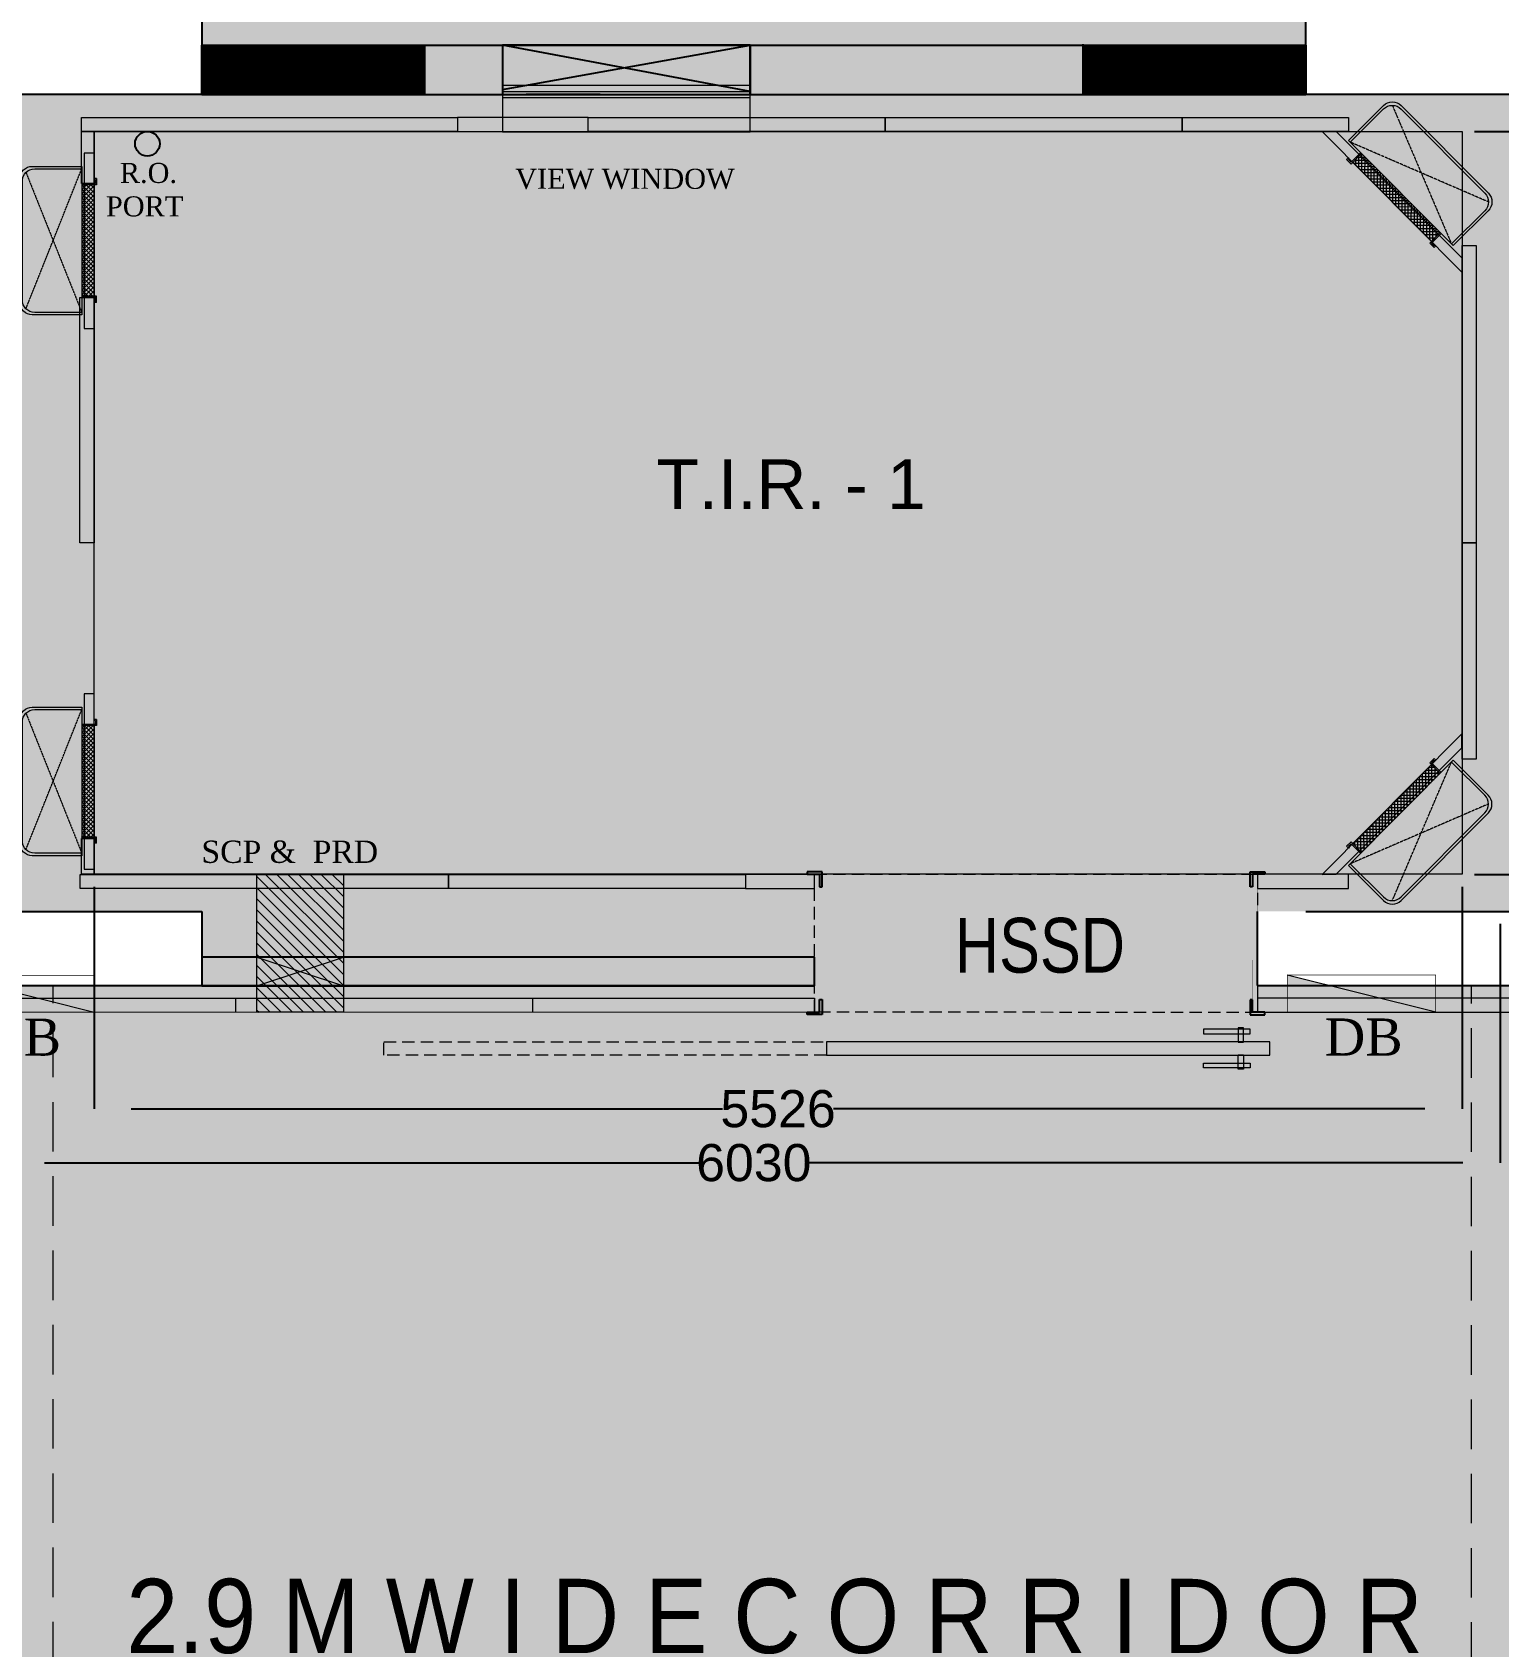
# Model space of a CAD drawing. Extents: x 11034434 to 11724204, y -4674497 to -3911811.
# Drawn here: x 11655669 to 11661593, y -4550233 to -4543712 of the extents above; entities that cross this region are included whole.
import ezdxf

# ---------------------------------------------------------------- set-up
doc = ezdxf.new("R2010")
doc.units = 0
doc.header["$MEASUREMENT"] = 0
doc.header["$PDMODE"] = 35
for name, pattern in [('CENTER', [0]), ('DASHED', [0.75, 0.5, -0.25]), ('DASHED2', [0.375, 0.25, -0.125]), ('HIDDEN', [0.375, 0.25, -0.125])]:
    doc.linetypes.add(name, pattern=pattern)
doc.layers.get('0').update_dxf_attribs({"color": 251, "linetype": 'CONTINUOUS'})
doc.layers.get('Defpoints').update_dxf_attribs({"color": 251, "linetype": 'CONTINUOUS'})
for name, color, linetype in [('BEAM', 251, 'CONTINUOUS'), ('BLOCK', 251, 'CONTINUOUS'), ('HATCH', 251, 'CONTINUOUS'), ('HS', 251, 'CONTINUOUS'), ('OT WALL', 252, 'CONTINUOUS'), ('OT WRITING BOARD', 7, 'CONTINUOUS'), ('PRD', 251, 'CONTINUOUS'), ('RD', 3, 'CONTINUOUS'), ('SECTION', 251, 'CONTINUOUS')]:
    doc.layers.add(name, color=color, linetype=linetype)
for name, color, linetype, lineweight in [('MEDI O2', 3, 'CONTINUOUS', 25), ('OT TEXT', 251, 'CONTINUOUS', 5), ('VENT', 251, 'DASHED', 0), ('WALL PANEL', 7, 'CONTINUOUS', 15)]:
    doc.layers.add(name, color=color, linetype=linetype, lineweight=lineweight)
doc.styles.add('0_RM-NM', font='arial.ttf')
doc.styles.add('Arial_3', font='arial.ttf', dxfattribs={"width": 0.8, "height": 245.883234})
doc.styles.get("Standard").update_dxf_attribs({"font": 'arial.ttf'})
doc.dimstyles.new('Scale 50', dxfattribs={"dimscale": 0, "dimtxt": 150, "dimasz": 150, "dimexe": 0, "dimexo": 50, "dimgap": 0, "dimtad": 0, "dimtoh": 1, "dimdec": 0, "dimzin": 0, "dimdsep": 46, "dimtxsty": '0_RM-NM', "dimcen": 0, "dimdle": 100, "dimclrd": 204, "dimclre": 212, "dimclrt": 224, "dimadec": 0, "dimazin": 0, "dimtfac": 1, "dimtdec": 0, "dimtofl": 0, "dimtmove": 1, "dimatfit": 3, "dimfxl": 1, "dimtolj": 1, "dimtzin": 0, "dimlwe": -1, "dimarcsym": 0})

# ---------------------------------------------------------------- blocks, each defined once
blk = doc.blocks.new('A$C4C3A21FC')
at = {"color": 177, "ltscale": 15, "true_color": 0x293189}
for p, q in [((0, 0), (0, 60)), ((0, 60), (60, 60)), ((60, 50), (10, 50)), ((10, 50), (10, 0)), ((60, 60), (60, 50)), ((10, 0), (0, 0))]:
    blk.add_line(p, q, dxfattribs=at)
blk = doc.blocks.new('A$C067107AD')
at = {"color": 21, "linetype": 'DASHED', "lineweight": 20, "ltscale": 100}
blk.add_lwpolyline([(-1790.9, -53.8), (-1790.9, 0), (-3579.8, 0), (-3579.8, -53.8)], close=True, dxfattribs=at)
at = {"color": 14, "lineweight": 20}
blk.add_lwpolyline([(0, -53.8), (-1790.9, -53.8), (-1790.9, 0), (0, 0), (0, -53.8)], dxfattribs=at)
for points in [[(-79.4, 50.9), (-267.4, 50.9), (-267.4, 32.2), (-79.4, 32.2)], [(-106.1, 56.2), (-127.4, 56.2), (-127.4, -1.1), (-106.1, -1.1)], [(-106.1, -109.9), (-127.4, -109.9), (-127.4, -52.7), (-106.1, -52.7)], [(-79.4, -104.6), (-267.4, -104.6), (-267.4, -86), (-79.4, -86)]]:
    blk.add_lwpolyline(points, close=True, dxfattribs=at)
blk = doc.blocks.new('A$C746E60D0')
at = {"lineweight": 15, "ltscale": 200}
h = blk.add_hatch(dxfattribs=at)
h.set_pattern_fill('ANSI37', color=251, scale=100, angle=540, style=0)
h.set_pattern_definition([(225, (40761.635, 430672.29), (8.83883476, -8.83883476), []), (315, (40761.635, 430672.29), (8.83883476, 8.83883476), [])])
h.paths.add_polyline_path([(0, 225.2), (-50, 225.2), (-50, -224.8), (0, -224.8)])
at = {"layer": 'RD', "color": 123, "lineweight": 15}
for p, q in [((-50, -299.6), (-50, 300.1)), ((5, 230.2), (-50, 230.2)), ((10, 225.2), (-50, 225.2)), ((10, 250.2), (0, 250.2)), ((0, 245.2), (0, 250.2)), ((5, 245.2), (0, 245.2)), ((0, -225.2), (0, 225.2)), ((5, 245.2), (5, 230.2)), ((10, 250.2), (10, 225.2)), ((10, -225.2), (-50, -225.2)), ((5, -230.2), (-50, -230.2)), ((5, -245.2), (0, -245.2)), ((0, -250.2), (0, -245.2)), ((10, -250.2), (0, -250.2)), ((5, -245.2), (5, -230.2)), ((10, -250.2), (10, -225.2))]:
    blk.add_line(p, q, dxfattribs=at)
for points in [[(-50, 300.1), (-250, 300.1, 0.414214), (-300, 250.1), (-300, -249.6, 0.414214), (-250, -299.6), (-50, -299.6)], [(-50, 290.1), (-240, 290.1, 0.414214), (-290, 240.1), (-290, -239.6, 0.414214), (-240, -289.6), (-50, -289.6)]]:
    blk.add_lwpolyline(points, format="xyb", dxfattribs=at)
at = {"layer": 'VENT', "linetype": 'DASHED2', "lineweight": 15}
for p, q in [((-275.4, -275), (-50, 290.1)), ((-275.4, 275.4), (-50, -289.6))]:
    blk.add_line(p, q, dxfattribs=at)
blk = doc.blocks.new('A$C42650223')
at = {"layer": 'WALL PANEL', "color": 150, "lineweight": 15}
blk.add_lwpolyline([(282.8, 226.2), (282.8, 282.8), (-282.8, -282.8), (-226.2, -282.8), (282.8, 226.2)], dxfattribs=at)
at = {"layer": 'OT WALL', "xscale": 0.9998750156232056, "yscale": 0.9998750156232056, "zscale": 0.9998750156232056, "rotation": 134.9999999999999}
blk.add_blockref('A$C746E60D0', (0, 0), dxfattribs=at)
blk = doc.blocks.new('A$C3EFD70D2')
at = {"layer": 'WALL PANEL', "color": 150, "lineweight": 15}
blk.add_lwpolyline([(-354.3, 0), (354.3, 0), (354.3, 40), (-354.3, 40)], close=True, dxfattribs=at)
at = {"layer": 'OT WALL', "xscale": -1.000266620452229, "yscale": 1.000266620452229, "zscale": 1.000266620452229, "rotation": 90.00000000008568}
blk.add_blockref('A$C746E60D0', (0.8, 0), dxfattribs=at)
blk = doc.blocks.new('*D370')
at = {"color": 212, "ltscale": 500, "transparency": 16777216}
for p, q in [((11655919, -4547163), (11655919, -4548060.6)), ((11661445.1, -4547163), (11661445.1, -4548060.6))]:
    blk.add_line(p, q, dxfattribs=at)
at = {"color": 204, "lineweight": -2, "ltscale": 500, "transparency": 16777216}
for p, q in [((11656069, -4548060.6), (11658458.1, -4548060.6)), ((11661295.1, -4548060.6), (11658906, -4548060.6))]:
    blk.add_line(p, q, dxfattribs=at)
at = {"color": 204, "ltscale": 500, "transparency": 16777216}
for points in [[(11656069, -4548035.6), (11656069, -4548085.6), (11655919, -4548060.6)], [(11661295.1, -4548035.6), (11661295.1, -4548085.6), (11661445.1, -4548060.6)]]:
    blk.add_solid(points, dxfattribs=at)
at = {"layer": 'Defpoints', "color": 0, "ltscale": 500, "transparency": 16777216}
for p in [(11655919, -4547113), (11661445.1, -4547113), (11661445.1, -4548060.6)]:
    blk.add_point(p, dxfattribs=at)
at = {"color": 224, "ltscale": 500, "transparency": 16777216, "insert": (11658682, -4548060.6), "char_height": 150, "attachment_point": 5, "style": '0_RM-NM'}
blk.add_mtext('\\A1;5526', dxfattribs=at)
blk = doc.blocks.new('*D371')
at = {"color": 212, "ltscale": 500, "transparency": 16777216}
for p, q in [((11655569, -4547313), (11655569, -4548278.6)), ((11661599, -4547313), (11661599, -4548278.6))]:
    blk.add_line(p, q, dxfattribs=at)
at = {"color": 204, "lineweight": -2, "ltscale": 500, "transparency": 16777216}
for p, q in [((11655719, -4548278.6), (11658359.9, -4548278.6)), ((11661449, -4548278.6), (11658808.1, -4548278.6))]:
    blk.add_line(p, q, dxfattribs=at)
at = {"color": 204, "ltscale": 500, "transparency": 16777216}
for points in [[(11655719, -4548253.6), (11655719, -4548303.6), (11655569, -4548278.6)], [(11661449, -4548253.6), (11661449, -4548303.6), (11661599, -4548278.6)]]:
    blk.add_solid(points, dxfattribs=at)
at = {"layer": 'Defpoints', "color": 0, "ltscale": 500, "transparency": 16777216}
for p in [(11655569, -4547263), (11661599, -4547263), (11661599, -4548278.6)]:
    blk.add_point(p, dxfattribs=at)
at = {"color": 224, "ltscale": 500, "transparency": 16777216, "insert": (11658584, -4548278.6), "char_height": 150, "attachment_point": 5, "style": '0_RM-NM'}
blk.add_mtext('\\A1;6030', dxfattribs=at)
blk = doc.blocks.new('*D372')
at = {"color": 212, "ltscale": 500, "transparency": 16777216}
for p, q in [((11661495.1, -4544113), (11661889.5, -4544113)), ((11661495.1, -4547113.1), (11661889.5, -4547113.1))]:
    blk.add_line(p, q, dxfattribs=at)
at = {"color": 204, "lineweight": -2, "ltscale": 500, "transparency": 16777216}
for p, q in [((11661889.5, -4544263), (11661889.5, -4545389.4)), ((11661889.5, -4546963.1), (11661889.5, -4545836.7))]:
    blk.add_line(p, q, dxfattribs=at)
at = {"color": 204, "ltscale": 500, "transparency": 16777216}
for points in [[(11661864.5, -4544263), (11661914.5, -4544263), (11661889.5, -4544113)], [(11661864.5, -4546963.1), (11661914.5, -4546963.1), (11661889.5, -4547113.1)]]:
    blk.add_solid(points, dxfattribs=at)
at = {"layer": 'Defpoints', "color": 0, "ltscale": 500, "transparency": 16777216}
for p in [(11661445.1, -4544113), (11661445.1, -4547113.1), (11661889.5, -4547113.1)]:
    blk.add_point(p, dxfattribs=at)
at = {"color": 224, "ltscale": 500, "transparency": 16777216, "insert": (11661889.5, -4545613), "char_height": 150, "attachment_point": 5, "rotation": 90, "style": '0_RM-NM'}
blk.add_mtext('\\A1;3000', dxfattribs=at)
blk = doc.blocks.new('A$C2EC22F09')
at = {"lineweight": 15, "ltscale": 5}
h = blk.add_hatch(color=251, dxfattribs=at)
h.dxf.hatch_style = 1
h.paths.add_polyline_path([(150, 300), (0, 300), (0, -300)])
at = {"color": 7, "lineweight": 15, "ltscale": 5}
blk.add_line((0, -300), (150, 300), dxfattribs=at)
at = {"color": 7, "lineweight": 15, "ltscale": 5, "const_width": 2.42}
blk.add_lwpolyline([(0, -300), (0, 300), (150, 300), (150, -300), (0, -300)], dxfattribs=at)
at = {"layer": 'OT TEXT', "color": 117, "lineweight": 5, "insert": (-100.4, -9), "char_height": 150, "attachment_point": 5, "rotation": 270}
blk.add_mtext('{\\fTimes New Roman|b0|i0|c0|p18;\\C5;DB}', dxfattribs=at)

msp = doc.modelspace()

# ---------------------------------------------------------------- hatches: boundary and pattern name
at = {"lineweight": 15, "ltscale": 10}
h = msp.add_hatch(dxfattribs=at)
h.set_pattern_fill('ANSI31', color=1, scale=10.000353, angle=270)
h.set_pattern_definition([(315, (11966236.767, -5036978.484), (22.451432, 22.451432), [])])
h.paths.add_polyline_path([(11656575.8, -4547113.3), (11656925.8, -4547113.3), (11656925.8, -4547670.4), (11656575.8, -4547670.4)])
at = {"ltscale": 500}
h = msp.add_hatch(color=256, dxfattribs=at)
h.paths.add_polyline_path([(11656575.8, -4547563), (11656575.8, -4547448), (11656354, -4547448), (11656354, -4547563)])
h.paths.add_polyline_path([(11656925.8, -4547448), (11656925.8, -4547563), (11658829.2, -4547562.7), (11658829.2, -4547447.7)])
at = {"layer": 'HATCH', "ltscale": 500}
h = msp.add_hatch(color=251, dxfattribs=at)
h.dxf.hatch_style = 1
h.paths.add_polyline_path([(11633364, -4566323), (11633664, -4566323), (11633664, -4567223), (11633364, -4567223)])
h.paths.add_polyline_path([(11676774, -4570188), (11677674, -4570188), (11677674, -4570488), (11676774, -4570488)])
h.paths.add_polyline_path([(11651189, -4576253), (11651489, -4576253), (11651489, -4577153), (11651189, -4577153)])
h.paths.add_polyline_path([(11673574, -4576253), (11674174, -4576253), (11674174, -4576553), (11673574, -4576553)])
h.paths.add_polyline_path([(11629934, -4558133), (11630684, -4558133), (11630684, -4558433), (11629934, -4558433)])
h.paths.add_polyline_path([(11629934, -4561663), (11630834, -4561663), (11630834, -4561963), (11629934, -4561963)])
h.paths.add_polyline_path([(11666915.7, -4576153), (11667744, -4576153), (11667744, -4576453), (11666915.7, -4576453)])
h.paths.add_polyline_path([(11643159, -4575553), (11643459, -4575553), (11643459, -4576453), (11643159, -4576453)])
h.paths.add_polyline_path([(11636989, -4575703), (11637289, -4575703), (11637289, -4576453), (11636989, -4576453)])
h.paths.add_polyline_path([(11636664, -4576478), (11636964, -4576478), (11636964, -4577228), (11636664, -4577228)])
h.paths.add_polyline_path([(11629934, -4547263), (11630684, -4547263), (11630684, -4547563), (11629934, -4547563)])
h.paths.add_polyline_path([(11676774, -4547263), (11677674, -4547263), (11677674, -4547563), (11676774, -4547563)])
h.paths.add_polyline_path([(11629834, -4566323), (11630134, -4566323), (11630134, -4567223), (11629834, -4567223)])
h.paths.add_polyline_path([(11636664, -4575703), (11636964, -4575703), (11636964, -4576453), (11636664, -4576453)])
h.paths.add_polyline_path([(11676674, -4533533), (11676974, -4533533), (11676974, -4532554.7), (11676674, -4532554.7)])
h.paths.add_polyline_path([(11629934, -4554533), (11630684, -4554533), (11630684, -4554833), (11629934, -4554833)])
h.paths.add_polyline_path([(11658389, -4576253), (11658689, -4576253), (11658689, -4577153), (11658389, -4577153)])
h.paths.add_polyline_path([(11676774, -4527303), (11677674, -4527303), (11677674, -4527603), (11676774, -4527603)])
h.paths.add_polyline_path([(11676774, -4543663), (11677674, -4543663), (11677674, -4543963), (11676774, -4543963)])
h.paths.add_polyline_path([(11629934, -4550933), (11630684, -4550933), (11630684, -4551233), (11629934, -4551233)])
h.paths.add_polyline_path([(11661989, -4570223), (11662289, -4570223), (11662289, -4571123), (11661989, -4571123)])
h.paths.add_polyline_path([(11676774, -4550933), (11677674, -4550933), (11677674, -4551233), (11676774, -4551233)])
h.paths.add_polyline_path([(11634979, -4536533), (11635279, -4536533), (11635279, -4537133), (11634979, -4537133)])
h.paths.add_polyline_path([(11629934, -4536533), (11630834, -4536533), (11630834, -4536833), (11629934, -4536833)])
h.paths.add_polyline_path([(11676774, -4536533), (11677574, -4536533), (11677574, -4536833), (11676774, -4536833)])
h.paths.add_polyline_path([(11673574, -4565263), (11674272.9, -4565263), (11674272.9, -4565563), (11673574, -4565563)])
h.paths.add_polyline_path([(11670744, -4576153), (11671572.3, -4576153), (11671572.3, -4576453), (11670744, -4576453)])
h.paths.add_polyline_path([(11676774, -4558133), (11677674, -4558133), (11677674, -4558433), (11676774, -4558433)])
h.paths.add_polyline_path([(11634979, -4532933), (11635279, -4532933), (11635279, -4533533), (11634979, -4533533)])
h.paths.add_polyline_path([(11635304, -4532933), (11635604, -4532933), (11635604, -4533533), (11635304, -4533533)])
h.paths.add_polyline_path([(11631314, -4532633), (11631614, -4532633), (11631614, -4533533), (11631314, -4533533)])
h.paths.add_polyline_path([(11676774, -4576153), (11677674, -4576153), (11677674, -4576453), (11676774, -4576453)])
h.paths.add_polyline_path([(11649424, -4525003), (11649724, -4525003), (11649724, -4525903), (11649424, -4525903)])
h.paths.add_polyline_path([(11655454, -4525003), (11655754, -4525003), (11655754, -4525903), (11655454, -4525903)])
h.paths.add_polyline_path([(11633364, -4575703), (11633664, -4575703), (11633664, -4576453), (11633364, -4576453)])
h.paths.add_polyline_path([(11635304, -4536533), (11635604, -4536533), (11635604, -4537133), (11635304, -4537133)])
h.paths.add_polyline_path([(11646124, -4525003), (11646424, -4525003), (11646424, -4525903), (11646124, -4525903)])
h.paths.add_polyline_path([(11631314, -4526753), (11631614, -4526753), (11631614, -4527503), (11631314, -4527503)])
h.paths.add_polyline_path([(11634979, -4540133), (11635279, -4540133), (11635279, -4540733), (11634979, -4540733)])
h.paths.add_polyline_path([(11635304, -4540733), (11635604, -4540733), (11635604, -4540133), (11635304, -4540133)])
h.paths.add_polyline_path([(11633364, -4561213), (11633664, -4561213), (11633664, -4561963), (11633364, -4561963)])
h.paths.add_polyline_path([(11634979, -4526753), (11635279, -4526753), (11635279, -4527503), (11634979, -4527503)])
h.paths.add_polyline_path([(11632914, -4576478), (11633664, -4576478), (11633664, -4576778), (11632914, -4576778)])
h.paths.add_polyline_path([(11661989, -4576253), (11662289, -4576253), (11662289, -4577153), (11661989, -4577153)])
h.paths.add_polyline_path([(11633364, -4570223), (11633664, -4570223), (11633664, -4570973), (11633364, -4570973)])
h.paths.add_polyline_path([(11654789, -4576253), (11655089, -4576253), (11655089, -4577153), (11654789, -4577153)])
h.paths.add_polyline_path([(11676774, -4540133), (11677674, -4540133), (11677674, -4540433), (11676774, -4540433)])
h.paths.add_polyline_path([(11629934, -4543663), (11630684, -4543663), (11630684, -4543963), (11629934, -4543963)])
h.paths.add_polyline_path([(11670744, -4576478), (11671344, -4576478), (11671344, -4576778), (11670744, -4576778)])
h.paths.add_polyline_path([(11629659, -4576478), (11630409, -4576478), (11630409, -4576778), (11629659, -4576778)])
h.paths.add_polyline_path([(11667144, -4576478), (11667744, -4576478), (11667744, -4576778), (11667144, -4576778)])
h.paths.add_polyline_path([(11630834, -4540133), (11629934, -4540133), (11629934, -4540433), (11630834, -4540433)])
h.paths.add_polyline_path([(11643159, -4570223), (11643459, -4570223), (11643459, -4571123), (11643159, -4571123)])
h.paths.add_polyline_path([(11647589, -4576253), (11647889, -4576253), (11647889, -4577153), (11647589, -4577153)])
h.paths.add_polyline_path([(11667444, -4570223), (11667744, -4570223), (11667744, -4571123), (11667444, -4571123)])
h.paths.add_polyline_path([(11676774, -4561663), (11677674, -4561663), (11677674, -4561963), (11676774, -4561963)])
h.paths.add_polyline_path([(11676774, -4566923), (11677752.3, -4566923), (11677752.3, -4567223), (11676774, -4567223)])
h.paths.add_polyline_path([(11637734, -4526603), (11638034, -4526603), (11638034, -4527503), (11637734, -4527503)])
edge = h.paths.add_edge_path()
edge.add_line((11658239, -4526603), (11658239, -4527503))
edge.add_line((11670744, -4567223), (11671722.3, -4567223))
edge.add_line((11636664, -4561213), (11636664, -4561963))
edge.add_line((11658539, -4533533), (11658539, -4532633))
edge.add_line((11636964, -4570973), (11636964, -4570223))
edge.add_line((11636989, -4570223), (11636989, -4570973))
h.paths.add_polyline_path([(11655454, -4566923), (11656354, -4566923), (11656354, -4567223), (11655454, -4567223)], flags=17)
h.paths.add_polyline_path([(11640094, -4566323), (11640394, -4566323), (11640394, -4567223), (11640094, -4567223)], flags=17)
h.paths.add_polyline_path([(11636989, -4566473), (11637289, -4566473), (11637289, -4567223), (11636989, -4567223)], flags=17)
h.paths.add_polyline_path([(11636989, -4570223), (11637289, -4570223), (11637289, -4570973), (11636989, -4570973)], flags=17)
h.paths.add_polyline_path([(11645445.7, -4566923), (11646424, -4566923), (11646424, -4567223), (11645445.7, -4567223)], flags=17)
h.paths.add_polyline_path([(11647249.9, -4570223), (11648228.1, -4570223), (11648228.1, -4570523), (11647249.9, -4570523)], flags=17)
h.paths.add_polyline_path([(11660814, -4566923), (11661714, -4566923), (11661714, -4567223), (11660814, -4567223)], flags=17)
h.paths.add_polyline_path([(11649424, -4566923), (11650402.3, -4566923), (11650402.3, -4567223), (11649424, -4567223)], flags=17)
h.paths.add_polyline_path([(11666844, -4566923), (11667744, -4566923), (11667744, -4567223), (11666844, -4567223)], flags=17)
h.paths.add_polyline_path([(11636664, -4566473), (11636964, -4566473), (11636964, -4567223), (11636664, -4567223)], flags=17)
h.paths.add_polyline_path([(11636664, -4570223), (11636964, -4570223), (11636964, -4570973), (11636664, -4570973)], flags=17)
h.paths.add_polyline_path([(11660814, -4540133), (11661714, -4540133), (11661714, -4540433), (11660814, -4540433)], flags=17)
h.paths.add_polyline_path([(11655454, -4532933), (11655754, -4532933), (11655754, -4533533), (11655454, -4533533)], flags=16)
h.paths.add_polyline_path([(11655454, -4547263), (11656354, -4547263), (11656354, -4547563), (11655454, -4547563)], flags=17)
h.paths.add_polyline_path([(11652224, -4531073), (11652824, -4531073), (11652824, -4531373), (11652224, -4531373)], flags=17)
h.paths.add_polyline_path([(11652224, -4533233), (11652824, -4533233), (11652824, -4533533), (11652224, -4533533)], flags=16)
h.paths.add_polyline_path([(11660814, -4561663), (11661714, -4561663), (11661714, -4561963), (11660814, -4561963)], flags=17)
h.paths.add_polyline_path([(11636664, -4561213), (11636964, -4561213), (11636964, -4561963), (11636664, -4561963)], flags=17)
h.paths.add_polyline_path([(11646424, -4551233), (11645524, -4551233), (11645524, -4550933), (11646424, -4550933)], flags=17)
h.paths.add_polyline_path([(11639494, -4558133), (11640394, -4558133), (11640394, -4558433), (11639494, -4558433)], flags=17)
h.paths.add_polyline_path([(11646124, -4561363), (11646424, -4561363), (11646424, -4562263), (11646124, -4562263)], flags=17)
h.paths.add_polyline_path([(11639494, -4561663), (11640394, -4561663), (11640394, -4561963), (11639494, -4561963)], flags=17)
h.paths.add_polyline_path([(11655454, -4558133), (11656354, -4558133), (11656354, -4558433), (11655454, -4558433)], flags=17)
h.paths.add_polyline_path([(11636989, -4561213), (11637289, -4561213), (11637289, -4561963), (11636989, -4561963)], flags=17)
h.paths.add_polyline_path([(11639494, -4554533), (11640394, -4554533), (11640394, -4554833), (11639494, -4554833)], flags=17)
h.paths.add_polyline_path([(11660814, -4543663), (11661714, -4543663), (11661714, -4543963), (11660814, -4543963)], flags=17)
h.paths.add_polyline_path([(11660814, -4554533), (11661714, -4554533), (11661714, -4554833), (11660814, -4554833)], flags=17)
h.paths.add_polyline_path([(11660814, -4550933), (11661714, -4550933), (11661714, -4551233), (11660814, -4551233)], flags=17)
h.paths.add_polyline_path([(11664314, -4565263), (11664914, -4565263), (11664914, -4565563), (11664314, -4565563)], flags=17)
h.paths.add_polyline_path([(11670744, -4547263), (11671644, -4547263), (11671644, -4547563), (11670744, -4547563)], flags=17)
h.paths.add_polyline_path([(11666844, -4547263), (11667744, -4547263), (11667744, -4547563), (11666844, -4547563)], flags=17)
h.paths.add_polyline_path([(11649424, -4554233), (11649724, -4554233), (11649724, -4555133), (11649424, -4555133)], flags=17)
h.paths.add_polyline_path([(11655454, -4554533), (11656354, -4554533), (11656354, -4554833), (11655454, -4554833)], flags=17)
h.paths.add_polyline_path([(11670744, -4566923), (11671722.3, -4566923), (11671722.3, -4567223), (11670744, -4567223)], flags=17)
h.paths.add_polyline_path([(11646124, -4554233), (11646424, -4554233), (11646424, -4555133), (11646124, -4555133)], flags=17)
h.paths.add_polyline_path([(11667444, -4554233), (11667744, -4554233), (11667744, -4555133), (11667444, -4555133)], flags=17)
h.paths.add_polyline_path([(11649424, -4547263), (11650324, -4547263), (11650324, -4547563), (11649424, -4547563)], flags=17)
h.paths.add_polyline_path([(11662541.5, -4533233), (11663441.5, -4533233), (11663441.5, -4533533), (11662541.5, -4533533)], flags=17)
h.paths.add_polyline_path([(11666844, -4533233), (11667744, -4533233), (11667744, -4533533), (11666844, -4533533)], flags=17)
h.paths.add_polyline_path([(11670744, -4533233), (11671644, -4533233), (11671644, -4533533), (11670744, -4533533)], flags=17)
h.paths.add_polyline_path([(11655454, -4550933), (11656354, -4550933), (11656354, -4551233), (11655454, -4551233)], flags=17)
h.paths.add_polyline_path([(11649424, -4550933), (11650324, -4550933), (11650324, -4551233), (11649424, -4551233)], flags=17)
h.paths.add_polyline_path([(11642994, -4565263), (11643594, -4565263), (11643594, -4565563), (11642994, -4565563)], flags=17)
h.paths.add_polyline_path([(11655454, -4540133), (11656354, -4540133), (11656354, -4540433), (11655454, -4540433)], flags=17)
h.paths.add_polyline_path([(11639494, -4550933), (11640394, -4550933), (11640394, -4551233), (11639494, -4551233)], flags=17)
h.paths.add_polyline_path([(11670744, -4550933), (11671644, -4550933), (11671644, -4551233), (11670744, -4551233)], flags=17)
h.paths.add_polyline_path([(11666844, -4550933), (11667744, -4550933), (11667744, -4551233), (11666844, -4551233)], flags=17)
h.paths.add_polyline_path([(11670744, -4554233), (11671044, -4554233), (11671044, -4555133), (11670744, -4555133)], flags=17)
h.paths.add_polyline_path([(11649424, -4557833), (11649724, -4557833), (11649724, -4558733), (11649424, -4558733)], flags=17)
h.paths.add_polyline_path([(11670744, -4561363), (11671044, -4561363), (11671044, -4562263), (11670744, -4562263)], flags=17)
h.paths.add_polyline_path([(11655454, -4543663), (11656354, -4543663), (11656354, -4543963), (11655454, -4543963)], flags=17)
h.paths.add_polyline_path([(11667444, -4543363), (11667744, -4543363), (11667744, -4544263), (11667444, -4544263)], flags=17)
h.paths.add_polyline_path([(11670744, -4543363), (11671044, -4543363), (11671044, -4544263), (11670744, -4544263)], flags=17)
h.paths.add_polyline_path([(11645524, -4547263), (11646424, -4547263), (11646424, -4547563), (11645524, -4547563)], flags=17)
h.paths.add_polyline_path([(11660618.7, -4547262.8), (11661714, -4547263), (11661714, -4547563), (11660618.7, -4547562.8)], flags=17)
h.paths.add_polyline_path([(11639494, -4547263), (11640394, -4547263), (11640394, -4547563), (11639494, -4547563)], flags=17)
h.paths.add_polyline_path([(11654449.9, -4570223), (11655428.1, -4570223), (11655428.1, -4570523), (11654449.9, -4570523)], flags=17)
h.paths.add_polyline_path([(11646124, -4557833), (11646424, -4557833), (11646424, -4558733), (11646124, -4558733)], flags=17)
h.paths.add_polyline_path([(11641979, -4527503), (11642279, -4527503), (11642279, -4526703), (11641979, -4526703)], flags=17)
h.paths.add_polyline_path([(11670744, -4539833), (11671044, -4539833), (11671044, -4540733), (11670744, -4540733)], flags=17)
h.paths.add_polyline_path([(11646124, -4530473), (11646424, -4530473), (11646424, -4531373), (11646124, -4531373)], flags=17)
h.paths.add_polyline_path([(11660814, -4536533), (11661714, -4536533), (11661714, -4536833), (11660814, -4536833)], flags=17)
h.paths.add_polyline_path([(11655454, -4530473), (11655754, -4530473), (11655754, -4531373), (11655454, -4531373)], flags=17)
h.paths.add_polyline_path([(11641979, -4532633), (11642279, -4532633), (11642279, -4533533), (11641979, -4533533)], flags=17)
h.paths.add_polyline_path([(11658239, -4532633), (11658539, -4532633), (11658539, -4533533), (11658239, -4533533)], flags=16)
h.paths.add_polyline_path([(11639494, -4536533), (11640394, -4536533), (11640394, -4536833), (11639494, -4536833)], flags=17)
h.paths.add_polyline_path([(11649424, -4536533), (11650069, -4536533), (11650069, -4536833), (11649424, -4536833)], flags=17)
h.paths.add_polyline_path([(11637734, -4532633), (11638034, -4532633), (11638034, -4533533), (11637734, -4533533)], flags=17)
h.paths.add_polyline_path([(11667444, -4526603), (11667744, -4526603), (11667744, -4527503), (11667444, -4527503)], flags=17)
h.paths.add_polyline_path([(11646124, -4532633), (11646424, -4532633), (11646424, -4533533), (11646124, -4533533)], flags=17)
h.paths.add_polyline_path([(11662841.5, -4526603), (11663141.5, -4526603), (11663141.5, -4527503), (11662841.5, -4527503)], flags=17)
h.paths.add_polyline_path([(11670744, -4536533), (11671644, -4536533), (11671644, -4536833), (11670744, -4536833)], flags=17)
h.paths.add_polyline_path([(11646124, -4543363), (11646424, -4543363), (11646424, -4544263), (11646124, -4544263)], flags=17)
h.paths.add_polyline_path([(11639494, -4540133), (11640394, -4540133), (11640394, -4540433), (11639494, -4540433)], flags=17)
h.paths.add_polyline_path([(11658239, -4526603), (11658539, -4526603), (11658539, -4527503), (11658239, -4527503)], flags=17)
h.paths.add_polyline_path([(11666844, -4536533), (11667744, -4536533), (11667744, -4536833), (11666844, -4536833)], flags=17)
h.paths.add_polyline_path([(11670744, -4526603), (11671044, -4526603), (11671044, -4527503), (11670744, -4527503)], flags=17)
h.paths.add_polyline_path([(11658049.9, -4570223), (11659028.1, -4570223), (11659028.1, -4570523), (11658049.9, -4570523)], flags=17)
h.paths.add_polyline_path([(11655454, -4536533), (11656354, -4536533), (11656354, -4536833), (11655454, -4536833)], flags=17)
h.paths.add_polyline_path([(11655454, -4561663), (11656354, -4561663), (11656354, -4561963), (11655454, -4561963)], flags=17)
h.paths.add_polyline_path([(11649424, -4539833), (11649724, -4539833), (11649724, -4540733), (11649424, -4540733)], flags=17)
h.paths.add_polyline_path([(11660814, -4558133), (11661714, -4558133), (11661714, -4558433), (11660814, -4558433)], flags=17)
h.paths.add_polyline_path([(11646124, -4540733), (11646424, -4540733), (11646424, -4539835.4), (11646124, -4539835.4)], flags=17)
h.paths.add_polyline_path([(11667444, -4557833), (11667744, -4557833), (11667744, -4558733), (11667444, -4558733)], flags=17)
h.paths.add_polyline_path([(11649424, -4561363), (11649724, -4561363), (11649724, -4562263), (11649424, -4562263)], flags=17)
h.paths.add_polyline_path([(11670744, -4557833), (11671044, -4557833), (11671044, -4558733), (11670744, -4558733)], flags=17)
h.paths.add_polyline_path([(11645445.7, -4536533), (11646424, -4536533), (11646424, -4536833), (11645445.7, -4536833)], flags=17)
h.paths.add_polyline_path([(11667444, -4561363), (11667744, -4561363), (11667744, -4562263), (11667444, -4562263)], flags=17)
h.paths.add_polyline_path([(11649424, -4543363), (11649724, -4543363), (11649724, -4544263), (11649424, -4544263)], flags=17)
h.paths.add_polyline_path([(11639494, -4543663), (11640394, -4543663), (11640394, -4543963), (11639494, -4543963)], flags=17)
h.paths.add_polyline_path([(11667444, -4539833), (11667744, -4539833), (11667744, -4540733), (11667444, -4540733)], flags=17)
h.paths.add_polyline_path([(11671044, -4570280.2), (11670744, -4570280.2), (11670744, -4571201.3), (11671044, -4571201.3)])
at = {"layer": 'HS', "lineweight": 0, "ltscale": 10}
h = msp.add_hatch(dxfattribs=at)
h.set_pattern_fill('ANSI32', color=256, scale=120, angle=90)
h.set_pattern_definition([(135, (7881155.354, -15869519.25), (-31.81980515, -31.81980515), []), (135, (7881155.354, -15869498.036), (-31.81980515, -31.81980515), [])])
edge = h.paths.add_edge_path()
edge.add_line((11656354, -4543963), (11656354, -4543763))
edge.add_line((11656354, -4543763), (11657254, -4543763))
edge.add_line((11657254, -4543848), (11657254, -4543850.8))
edge.add_line((11657254, -4543850.8), (11657253.8, -4543850.8))
edge.add_line((11657253.8, -4543850.8), (11657254, -4543962.9))
edge.add_line((11657254, -4543962.9), (11657254, -4543963))
edge.add_line((11657254, -4543963), (11656354, -4543963))
at = {"layer": 'HS', "linetype": 'CENTER', "ltscale": 500, "true_color": 0x636466}
h = msp.add_hatch(dxfattribs=at)
h.set_pattern_fill('ANSI31', color=251, scale=10)
h.set_pattern_definition([(45, (11656795.3326, -4543868.0299), (-0.88388348, 0.88388348), [])])
h.paths.add_polyline_path([(11657254, -4543763), (11656354, -4543763), (11656354, -4543963), (11657254, -4543963)])
h.paths.add_polyline_path([(11660814, -4543763), (11659914, -4543763), (11659914, -4543963), (11660814, -4543963)])
at = {"layer": 'HS', "lineweight": -3, "ltscale": 500}
h = msp.add_hatch(color=256, dxfattribs=at)
h.dxf.hatch_style = 1
h.paths.add_polyline_path([(11657254, -4543963), (11657568.7, -4543963), (11657568.7, -4543763), (11657254, -4543763), (11657254, -4543963)])
h.paths.add_polyline_path([(11658729.4, -4543963), (11659014, -4543963), (11659014, -4543763), (11659014, -4543963)])
h = msp.add_hatch(color=256, dxfattribs=at)
h.dxf.hatch_style = 1
h.paths.add_polyline_path([(11659914, -4543763), (11658568.8, -4543763.1), (11658568.8, -4543963.1), (11659914, -4543963)])
at = {"layer": 'HS', "lineweight": 0, "ltscale": 10}
h = msp.add_hatch(dxfattribs=at)
h.set_pattern_fill('ANSI32', color=256, scale=120, angle=90)
h.set_pattern_definition([(135, (7884715.35, -15869519.25), (-31.81980515, -31.81980515), []), (135, (7884715.35, -15869498.036), (-31.81980515, -31.81980515), [])])
edge = h.paths.add_edge_path()
edge.add_line((11659914, -4543963), (11659914, -4543763))
edge.add_line((11659914, -4543763), (11660814, -4543763))
edge.add_line((11660814, -4543848), (11660814, -4543850.8))
edge.add_line((11660814, -4543850.8), (11660813.8, -4543850.8))
edge.add_line((11660813.8, -4543850.8), (11660814, -4543962.9))
edge.add_line((11660814, -4543962.9), (11660814, -4543963))
edge.add_line((11660814, -4543963), (11659914, -4543963))
at = {"layer": 'OT WRITING BOARD', "lineweight": 5, "ltscale": 30}
h = msp.add_hatch(color=256, dxfattribs=at)
h.dxf.hatch_style = 1
h.paths.add_polyline_path([(11656391.1, -4547208.3), (11656391, -4547108.3), (11657091, -4547108.6), (11657091.1, -4547208.6)])

# ---------------------------------------------------------------- linework, layer by layer
at = {"linetype": 'DASHED2', "lineweight": 25, "ltscale": 1500}
msp.add_line((11661425.8, -4536833), (11655684, -4543733), dxfattribs=at)
at = {"lineweight": 25, "ltscale": 500}
for p, q in [((11656354, -4543663), (11656354, -4543963)), ((11660814, -4543963), (11660814, -4543663)), ((11659914, -4543963), (11659914, -4543760)), ((11656354, -4543963), (11655454, -4543963)), ((11657963.9, -4543963.2), (11657663.9, -4543963.2)), ((11659014, -4543963), (11659914, -4543963)), ((11661714, -4543963), (11660814, -4543963)), ((11655454, -4547263), (11656354, -4547263)), ((11656354, -4547263), (11656354, -4547563)), ((11660618.7, -4547562.8), (11660618.7, -4547262.8)), ((11660814, -4547263), (11661714, -4547263)), ((11658829.2, -4547562.9), (11655153.7, -4547563)), ((11656354, -4547563), (11655454, -4547563)), ((11667514, -4547563), (11660684.2, -4547563)), ((11661714, -4547563), (11660814, -4547563))]:
    msp.add_line(p, q, dxfattribs=at)
at = {"lineweight": 25}
for p, q in [((11656354, -4543763), (11656354, -4543963)), ((11656354, -4543763), (11660814, -4543763)), ((11657254, -4543763), (11657254, -4543963)), ((11658568.8, -4543763.2), (11658568.8, -4543963.2)), ((11660814, -4543963), (11660814, -4543763)), ((11656354, -4543963), (11660814, -4543963)), ((11658829.2, -4547447.9), (11656354, -4547448)), ((11656354, -4547448), (11656354, -4547563)), ((11658829.2, -4547447.9), (11658814.5, -4547448)), ((11658829.2, -4547562.9), (11658829.2, -4547447.9)), ((11656354, -4547563), (11658829.2, -4547562.9)), ((11658829.2, -4547562.9), (11657969, -4547563)), ((11658829.2, -4547562.9), (11658814.5, -4547563)), ((11660814, -4547563), (11660621.8, -4547563))]:
    msp.add_line(p, q, dxfattribs=at)
at = {"linetype": 'CENTER', "ltscale": 500}
for points in [[(11656354, -4543763), (11657254, -4543763), (11657254, -4543963), (11656354, -4543963)], [(11656354, -4543763), (11657254, -4543763), (11657254, -4543963), (11656354, -4543963)], [(11659914, -4543763), (11660814, -4543763), (11660814, -4543963), (11659914, -4543963)]]:
    msp.add_lwpolyline(points, close=True, dxfattribs=at)
at = {"color": 114, "lineweight": 5, "ltscale": 15, "true_color": 0x139b48, "const_width": 0.18}
for points in [[(11658829.2, -4547562.4), (11658829.6, -4547112.9), (11658849.6, -4547112.9), (11658849.5, -4547670.1), (11658829.1, -4547670.1)], [(11660618.4, -4547670), (11660619, -4547112.9), (11660599, -4547112.9), (11660598.6, -4547670)], [(11660680.4, -4547563.4), (11660680.4, -4547563.4)]]:
    msp.add_lwpolyline(points, dxfattribs=at)
at = {"color": 1, "linetype": 'DASHED2', "lineweight": 5, "ltscale": 200}
msp.add_lwpolyline([(11658829.4, -4547112.9), (11660619, -4547112.9), (11660619, -4547671), (11658829.4, -4547670)], close=True, dxfattribs=at)
at = {"lineweight": 5, "ltscale": 15, "const_width": 0.18}
msp.add_lwpolyline([(11660680.4, -4547563.4), (11660680.4, -4547563.4)], dxfattribs=at)
at = {"color": 1, "ltscale": 500}
msp.add_circle((11656134.1, -4544161.8), 49.8, dxfattribs=at)
at = {"layer": 'BEAM', "linetype": 'HIDDEN', "lineweight": 18, "ltscale": 800}
for p, q in [((11655754, -4550933), (11655754, -4547563)), ((11661484, -4550934.5), (11661484, -4547564.5))]:
    msp.add_line(p, q, dxfattribs=at)
at = {"layer": 'BLOCK', "lineweight": 0, "ltscale": 500}
msp.add_lwpolyline([(11657568.7, -4543963.1), (11658568.8, -4543963.2), (11658568.8, -4543763.2), (11657568.7, -4543763.1)], close=True, dxfattribs=at)
at = {"layer": 'BLOCK', "color": 7, "lineweight": 0, "ltscale": 500}
for points in [[(11657568.8, -4544113.1), (11658568.8, -4544113.1), (11658568.8, -4543763.1), (11657568.8, -4543763.1)], [(11655919, -4544113), (11661445.1, -4544113), (11661445.1, -4547113), (11655919, -4547113)]]:
    msp.add_lwpolyline(points, close=True, dxfattribs=at)
for points in [[(11657568.8, -4543925.6), (11658568.8, -4543925.6)], [(11657568.8, -4543950.6), (11658568.8, -4543950.6)], [(11657568.8, -4543975.6), (11658568.8, -4543975.6)]]:
    msp.add_lwpolyline(points, dxfattribs=at)
at = {"layer": 'PRD', "color": 1, "lineweight": 15, "ltscale": 500}
msp.add_lwpolyline([(11656575.8, -4547113.3), (11656925.8, -4547113.3), (11656925.8, -4547670.4), (11656575.8, -4547670.4)], close=True, dxfattribs=at)
at = {"layer": 'PRD', "lineweight": 15, "ltscale": 500}
msp.add_lwpolyline([(11656575.8, -4547448), (11656925.8, -4547448), (11656925.8, -4547563), (11656575.8, -4547563)], close=True, dxfattribs=at)
for points in [[(11656575.8, -4547563), (11656925.8, -4547448)], [(11656575.8, -4547448), (11656925.8, -4547563)]]:
    msp.add_lwpolyline(points, dxfattribs=at)
at = {"layer": 'SECTION', "ltscale": 500}
for points in [[(11657568.7, -4543943.2), (11658568.8, -4543763)], [(11658568.8, -4543950.6), (11657568.7, -4543763.2)]]:
    msp.add_lwpolyline(points, dxfattribs=at)
msp.add_lwpolyline([(11657568.7, -4543763), (11657568.7, -4543963.2), (11658568.8, -4543963.2), (11658568.8, -4543763)], close=True, dxfattribs=at)
at = {"layer": 'WALL PANEL', "color": 150, "lineweight": 15}
for points in [[(11657386.7, -4544055.8), (11657386.7, -4544113), (11655867.7, -4544113), (11655867.7, -4544055.8)], [(11657386.7, -4544055.8), (11657386.7, -4544113), (11657914.8, -4544113), (11657914.8, -4544055.8)], [(11659114.8, -4544055.8), (11659114.8, -4544113), (11657914.8, -4544113), (11657914.8, -4544055.8)], [(11660314.8, -4544055.8), (11660314.8, -4544113), (11659114.8, -4544113), (11659114.8, -4544055.8)], [(11660986.9, -4544055.8), (11660986.9, -4544113), (11660314.4, -4544113), (11660314.4, -4544055.8)], [(11655919, -4544322.5), (11655867.7, -4544322.5), (11655867.7, -4544113), (11655919, -4544113)], [(11661445.1, -4544573.5), (11661502.2, -4544573.5), (11661502.2, -4545773.5), (11661445.1, -4545773.5)], [(11655861.8, -4544783.1), (11655919, -4544783.1), (11655919, -4545773.6), (11655861.8, -4545773.6)], [(11661445.1, -4545773.5), (11661502.2, -4545773.5), (11661502.2, -4546648), (11661445.1, -4546648)], [(11655919, -4547113), (11655867.7, -4547113), (11655867.7, -4546967.7), (11655919, -4546967.7)], [(11657350.8, -4547113.3), (11657350.8, -4547170.4), (11655863.2, -4547170.4), (11655863.2, -4547113.3)], [(11658550.9, -4547113.3), (11658550.9, -4547170.4), (11657350.8, -4547170.4), (11657350.8, -4547113.3)], [(11658550.9, -4547113.3), (11658550.9, -4547170.4), (11658829.6, -4547170.4), (11658829.6, -4547113.2)], [(11660619, -4547113), (11660619, -4547170.2), (11660986.9, -4547170.2), (11660986.9, -4547113)]]:
    msp.add_lwpolyline(points, close=True, dxfattribs=at)
for points in [[(11655173.5, -4547613.7), (11658829.4, -4547613)], [(11658833.2, -4547670.2), (11655173.5, -4547670.8)], [(11656490.8, -4547670.2), (11656490.8, -4547613)], [(11657690.8, -4547670.2), (11657690.8, -4547613)], [(11658829.4, -4547613), (11658829.4, -4547670.2)], [(11658829.4, -4547613.3), (11658829.4, -4547670.4)], [(11661664.4, -4547613), (11660618.5, -4547613.2), (11660618.5, -4547670.3), (11661664.4, -4547670.2), (11661664.4, -4547611.6)]]:
    msp.add_lwpolyline(points, dxfattribs=at)

# ---------------------------------------------------------------- block references
at = {"lineweight": 5, "ltscale": 15, "xscale": -1.000035262288511, "yscale": 1.000035262288511, "zscale": 1.00003526228851}
msp.add_blockref('A$C4C3A21FC', (11658859.6, -4547162.9), dxfattribs=at)
at = {"lineweight": 5, "ltscale": 15}
for p, xscale, yscale, zscale, rotation in [((11660588.9, -4547162.9, -6220.7), 1.000035262288511, 1.000035262288511, 1.000035262288511, 359.9417108428348), ((11658859.6, -4547619.2), 1.000035262317397, 1.000035262317397, 1.000035262317397, 180), ((11660588.7, -4547620.1), -1.000035262299295, 1.000035262288293, 1.00003526228851, 179.9417108428816)]:
    msp.add_blockref('A$C4C3A21FC', p, dxfattribs=dict(at, xscale=xscale, yscale=yscale, zscale=zscale, rotation=rotation))
at = {"color": 14, "lineweight": 9, "xscale": -1.000035262317397, "yscale": 1.000035262288293, "zscale": 1.00003526228851, "rotation": 180}
msp.add_blockref('A$C067107AD', (11660668.6, -4547843.4), dxfattribs=at)
at = {"layer": 'BLOCK', "color": 3, "lineweight": 0, "ltscale": 500, "rotation": 90}
for name, p in [('A$C3EFD70D2', (11655919, -4544553.6)), ('A$C3EFD70D2', (11655919, -4546738.3)), ('A$C2EC22F09', (11655619, -4547670.7)), ('A$C2EC22F09', (11661039, -4547670.2))]:
    msp.add_blockref(name, p, dxfattribs=at)
at = {"layer": 'MEDI O2', "yscale": 1.000391653779627, "zscale": 1.000391653779627}
for p, xscale, rotation in [((11661162.6, -4544396.4), -1.000391653779627, 179.8671692214286), ((11661162.6, -4546829.6), 1.000391653779627, 0.1328307785713584)]:
    msp.add_blockref('A$C42650223', p, dxfattribs=dict(at, xscale=xscale, rotation=rotation))

# ---------------------------------------------------------------- texts
at = {"color": 251, "lineweight": 20}
msp.add_text('T.I.R. - 1', height=200, dxfattribs=at).set_placement((11658191.3, -4545636.9))
at = {"lineweight": 20, "ltscale": 500, "width": 0.9}
msp.add_text('2.9 M W I D E C O R R I D O R', height=300, dxfattribs=at).set_placement((11656049.1, -4550258.9))
at = {"color": 251, "ltscale": 25, "insert": (11659740, -4547288.8, -523.1), "char_height": 221.3, "attachment_point": 2, "line_spacing_factor": 0.938532, "style": 'Arial_3'}
msp.add_mtext('HSSD', dxfattribs=at)
at = {"layer": 'OT TEXT', "color": 117, "lineweight": 15, "attachment_point": 5}
for s, insert, char_height, width in [('{\\fTimes New Roman|b0|i0|c0|p18;\\C5; R.O.\\PPORT }', (11656123, -4544347.9), 81, 265.622), ('{\\fTimes New Roman|b0|i0|c0|p18;\\C5;VIEW WINDOW}', (11658063.3, -4544304.4), 81, 1169.124), ('{\\fTimes New Roman|b0|i0|c0|p18;\\C5;SCP &  PRD }', (11656709.4, -4547022.5, -10218), 90, 1627.338)]:
    msp.add_mtext(s, dxfattribs=dict(at, insert=insert, char_height=char_height, width=width))

# ---------------------------------------------------------------- dimensions: what is measured, and where the dimension line sits
at = {"color": 1, "ltscale": 500}
for p1, p2, distance, picture, middle in [((11661445.1, -4544113), (11661445.1, -4547113.1), 444.4, '*D372', (11661889.5, -4545613)), ((11655919, -4547113), (11661445.1, -4547113), -947.6, '*D370', (11658682, -4548060.6)), ((11655569, -4547263), (11661599, -4547263), -1015.6, '*D371', (11658584, -4548278.6))]:
    dim = msp.add_aligned_dim(p1=p1, p2=p2, distance=distance, dimstyle='Scale 50', override={"dimscale": 1}, dxfattribs=at)
    dim.commit()
    dim.dimension.update_dxf_attribs({"geometry": picture, "text_midpoint": middle})

doc.saveas('drawing.dxf')
